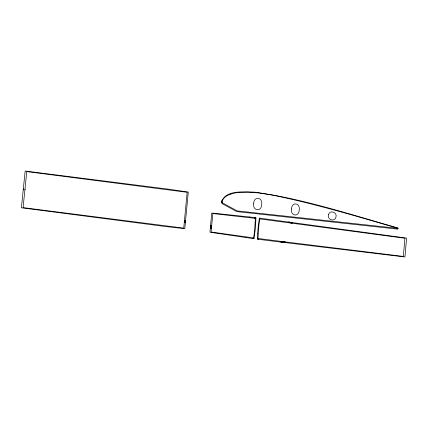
<?xml version="1.0" encoding="UTF-8"?>
<svg xmlns="http://www.w3.org/2000/svg" width="428" height="428" viewBox="0 0 428 428"><rect width="100%" height="100%" fill="white"/><g stroke="black" fill="none" stroke-linecap="round" stroke-linejoin="round"><path stroke-width="0.64" d="M257.629 233.501L257.415 239.166L284.417 242.548M257.629 233.495L258.255 226.139M185.361 222.341L184.42 222.223L185.196 222.726C182.895 222.464 186.779 223.17 184.607 222.335M281.255 241.585L280.731 241.403L280.543 241.836L281.212 242.066L280.656 241.702L281.244 241.585M281.506 241.542L281.908 241.932L281.458 242.061L281.918 242.2L281.324 242.13L281.389 241.446L281.977 241.52M283.855 241.836L284.267 242.141L283.812 242.355L284.267 242.494L283.678 242.419L283.737 241.74L284.326 241.809M289.216 222.694L289.36 222.196M289.258 222.186L289.569 222.164M289.462 222.212L289.521 222.731L289.05 222.672L288.932 222.18L288.627 222.624L288.509 222.132C287.91 223.443 288.627 221.132 288.686 222.533L289.002 222.095L289.151 222.688M291.736 222.49L292.046 222.474M291.837 222.506L291.794 222.956L291.382 222.897L291.425 222.394L291.013 222.849M291.939 222.517C291.752 224.149 289.633 221.709 290.981 222.63C290.778 221.618 289.826 223.138 290.96 222.87M23.23 189.925L25.156 170.997L168.653 189.213L188.293 192.038L184.789 228.67L164.726 226.423L43.683 210.688M24.931 189.609L26.761 171.617L187.154 192.3L183.73 228.129L23.091 207.607L24.931 189.609L25.461 189.679M23.337 188.871L21.4 207.805L43.683 210.688M258.255 226.134L259.373 218.103L406.6 238.091L404.947 257.003L284.406 242.51L284.465 241.831L257.988 238.471L258.801 226.214A275.926 198.153 9.3 0 1 259.807 218.927L404.92 238.257L403.337 256.409L284.481 241.815L284.839 242.446L284.668 242.205M221.939 200.325L221.704 202.695M222.271 202.797L237.23 210.913L397.954 228.365M239.177 192.45L247.876 192.156A22.598 16.232 9.3 0 1 248.936 192.183L258.036 192.884A54.41 39.076 9.3 0 1 259.24 193.033L272.074 195.056A62.681 45.01 9.3 0 1 273.428 195.307C315.415 203.974 357.198 216.375 397.944 228.327M222.731 199.855L222.378 200.743A6.757 4.852 9.3 0 0 222.212 201.46L222.223 201.54A8.753 6.286 9.3 0 0 222.228 202.546L222.293 202.792M222.774 199.774L223.55 198.613A10.861 7.8 9.3 0 1 224.063 198.036L224.598 197.517A9.924 7.126 9.3 0 1 225.091 197.099L225.765 196.591A9.207 6.613 9.3 0 1 226.091 196.366L226.936 195.837A10.063 7.228 9.3 0 1 227.338 195.612L228.065 195.238A12.503 8.977 9.3 0 1 228.531 195.018L229.371 194.654A15.338 11.016 9.3 0 1 229.906 194.446L230.66 194.173M239.193 192.434L237.497 192.627A12.466 8.951 9.3 0 0 236.684 192.744L235.892 192.873A15.863 11.396 9.3 0 0 235.127 193.012L234.384 193.156A18.019 12.942 9.3 0 0 233.667 193.317L231.259 193.975A18.773 13.482 9.3 0 0 230.66 194.173M284.647 242.542L285.192 241.922L284.567 242.114M218.852 213.733L211.758 213.048L209.939 232.206L215.166 233.003M219.216 213.765L249.412 216.98M292.26 222.715C292.859 223.154 292.442 223.025 292.254 222.779M249.417 216.975L255.981 217.691L255.393 228.247L254.029 238.712L245.324 237.438M245.324 237.433L217.868 233.415M218.082 233.447L215.434 233.046M184.489 221.233L185.468 221.34L184.489 221.233M210.555 226.498L211.534 226.61L210.555 226.498M221.645 201.775L221.955 203.562L236.764 211.598L397.89 229.146L398.003 227.958C350.473 214.599 303.206 198.662 254.125 192.102C244.431 192.108 225.476 189.572 221.645 201.775M253.654 203.525C252.311 210.844 261.578 212.288 261.685 204.52C263.027 197.201 253.761 195.762 253.654 203.525M291.538 208.982C290.221 216.103 299.145 217.494 299.236 209.939C300.552 202.819 291.629 201.428 291.538 208.982M255.27 217.911L254.911 218.045L255.27 217.911M255.757 217.948C254.36 218.724 254.858 217.151 255.757 217.948M260.047 218.521L259.689 218.655L260.047 218.521M260.534 218.558C259.138 219.339 259.636 217.766 260.534 218.558M255.409 218.366L254.596 230.622A275.926 198.153 9.3 0 1 253.59 237.909L211.074 231.976L212.823 213.551L255.409 218.366M255.65 217.97L255.366 218.098L255.65 217.97M260.427 218.585L260.138 218.713L260.427 218.585M184.57 220.474L184.538 220.901L185.479 221.019L185.517 220.591L185.003 220.869L184.57 220.474M210.448 227.894L211.384 228.097L210.672 227.6C212.839 227.835 208.96 227.145 211.261 227.996L210.448 227.894M210.635 225.743L210.597 226.166L211.544 226.284L211.582 225.861L211.181 226.15L210.635 225.743M253.001 238.396C255.184 238.888 252.643 237.572 253.29 238.107L253.001 238.396M253.397 238.145L253.831 238.305L253.397 238.145M257.817 239.043C259.999 239.536 257.463 238.219 258.111 238.754L257.817 239.043M258.218 238.792L258.651 238.952L258.218 238.792M282.116 241.536L282.052 242.216L282.657 241.75C282.592 243.313 283.069 240.493 282.18 242.141L282.116 241.536M282.833 242.232L283.582 242.409L283.325 241.686L282.833 242.232M289.697 222.18L289.649 222.747L290.152 222.357C290.093 223.662 290.494 221.308 289.751 222.683L289.697 222.18M328.517 214.663C326.735 219.468 334.669 222.464 335.927 217.21C337.708 212.406 329.774 209.41 328.517 214.663M184.447 221.758C185.115 223.074 185.896 220.976 184.447 221.758M210.512 227.027C211.175 228.343 211.962 226.241 210.512 227.027M185.308 221.929L184.543 221.832L185.308 221.929M211.373 227.198L210.608 227.102L211.373 227.198"/></g></svg>
